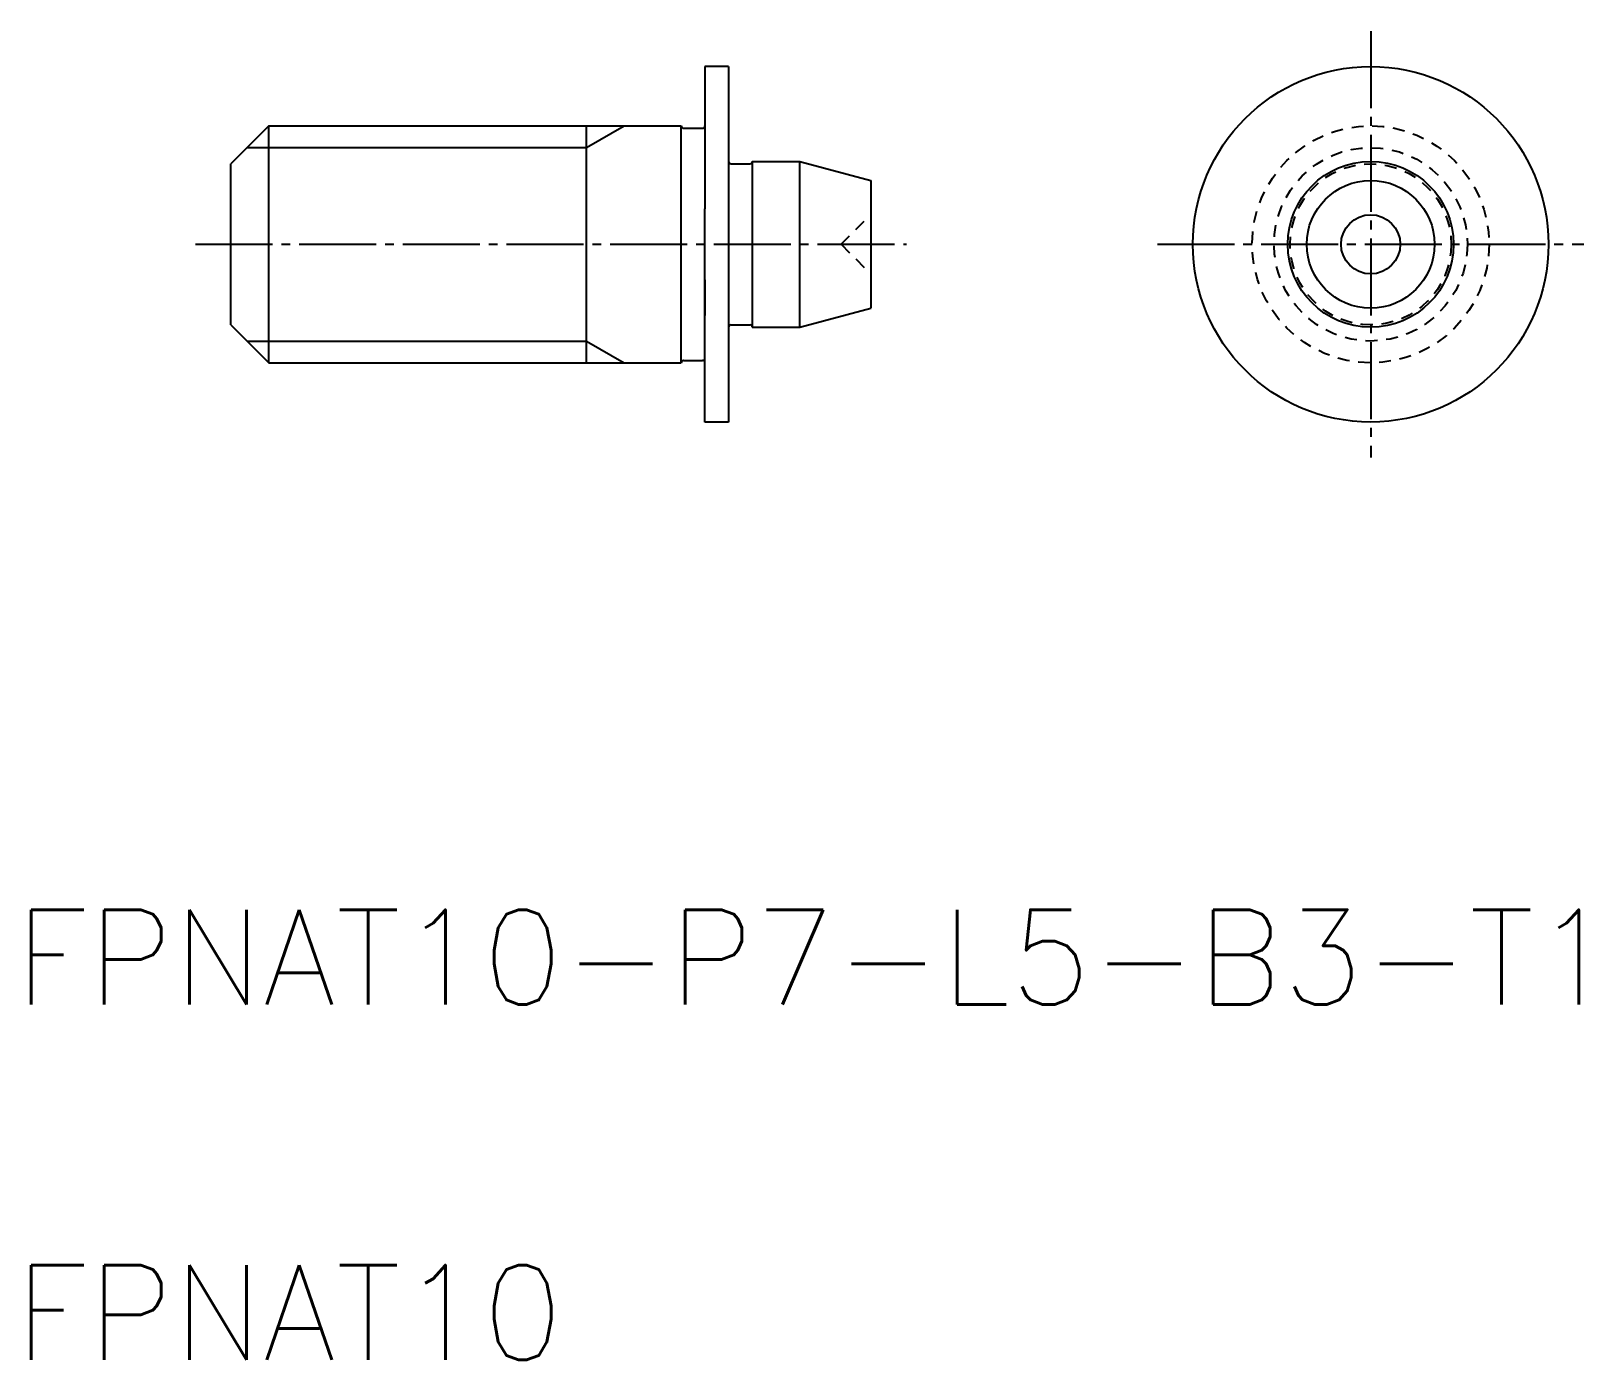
# Model space of a CAD drawing. Extents: x 112.9 to 178.4, y 54.1 to 110.2.
import ezdxf

# ---------------------------------------------------------------- set-up
doc = ezdxf.new("R2010")
doc.units = 0
doc.header["$LTSCALE"] = 0.25
doc.linetypes.add('CENTER', pattern=[17.5, 13, -1.5, 1.5, -1.5])
doc.linetypes.add('DASHED', pattern=[3.5, 2, -1.5])
doc.layers.get('0').update_dxf_attribs({"linetype": 'CONTINUOUS'})
doc.layers.add('CENTER', color=1, linetype='CENTER')
doc.styles.get("Standard").update_dxf_attribs({"font": 'txt.shx'})

msp = doc.modelspace()

# ---------------------------------------------------------------- linework, layer by layer
at = {"color": 7, "linetype": 'CONTINUOUS'}
for p, q in [((142.324, 108.694), (141.324, 108.694)), ((141.324, 108.694), (141.324, 102.694)), ((142.324, 108.694), (142.324, 93.694)), ((122.924, 106.194), (121.324, 104.594)), ((122.924, 96.194), (122.924, 106.194)), ((122.924, 106.194), (140.324, 106.194)), ((136.324, 96.194), (136.324, 106.194)), ((140.324, 96.194), (140.324, 106.194)), ((140.424, 106.094), (141.224, 106.094)), ((121.324, 97.794), (121.324, 104.594)), ((142.424, 104.594), (143.224, 104.594)), ((143.324, 104.694), (145.324, 104.694)), ((143.324, 104.694), (143.324, 97.694)), ((145.324, 97.694), (145.324, 104.694)), ((145.324, 104.694), (148.324, 103.89)), ((148.324, 103.89), (148.324, 98.498)), ((141.324, 99.694), (141.324, 102.694)), ((141.324, 99.694), (141.324, 98.194)), ((141.324, 93.694), (141.324, 99.694)), ((145.324, 97.694), (148.324, 98.498)), ((121.324, 97.794), (122.924, 96.194)), ((142.424, 97.794), (143.224, 97.794)), ((143.324, 97.694), (145.324, 97.694)), ((122.924, 96.194), (140.324, 96.194)), ((140.424, 96.294), (141.224, 96.294)), ((142.324, 93.694), (141.324, 93.694))]:
    msp.add_line(p, q, dxfattribs=at)
at = {"color": 3}
for p, q in [((136.324, 105.274), (137.918, 106.194)), ((122.004, 105.274), (136.324, 105.274)), ((122.004, 97.114), (136.324, 97.114)), ((136.324, 97.114), (137.918, 96.194))]:
    msp.add_line(p, q, dxfattribs=at)
at = {"color": 3, "linetype": 'DASHED'}
for q in [(148.324, 102.444), (148.324, 99.944)]:
    msp.add_line((147.074, 101.194), q, dxfattribs=at)
at = {"color": 7, "linetype": 'CONTINUOUS'}
for radius in [7.5, 3.5, 2.696, 1.25]:
    msp.add_circle((169.418, 101.194), radius, dxfattribs=at)
at = {"color": 3, "linetype": 'DASHED'}
for radius in [5, 4.08, 3.4]:
    msp.add_circle((169.418, 101.194), radius, dxfattribs=at)
at = {"color": 7, "linetype": 'CONTINUOUS'}
for centre, start, end in [((140.424, 106.194), 180, 270), ((141.224, 106.194), 270, 0), ((142.424, 104.694), 180, 270), ((143.224, 104.694), 270, 0), ((142.424, 97.694), 90, 180), ((143.224, 97.694), 360, 90), ((140.424, 96.194), 90, 180), ((141.224, 96.194), 360, 90)]:
    msp.add_arc(centre, 0.1, start, end, dxfattribs=at)
at = {"layer": 'CENTER', "color": 1, "linetype": 'CENTER'}
for p, q in [((169.418, 110.194), (169.418, 92.194)), ((119.824, 101.194), (149.824, 101.194)), ((160.418, 101.194), (178.418, 101.194))]:
    msp.add_line(p, q, dxfattribs=at)

# ---------------------------------------------------------------- texts
for s, p in [('FPNAT10-P7-L5-B3-T1', (112.201, 69.115)), ('FPNAT10', (112.201, 54.115))]:
    msp.add_text(s, height=4).set_placement(p)

doc.saveas('drawing.dxf')
